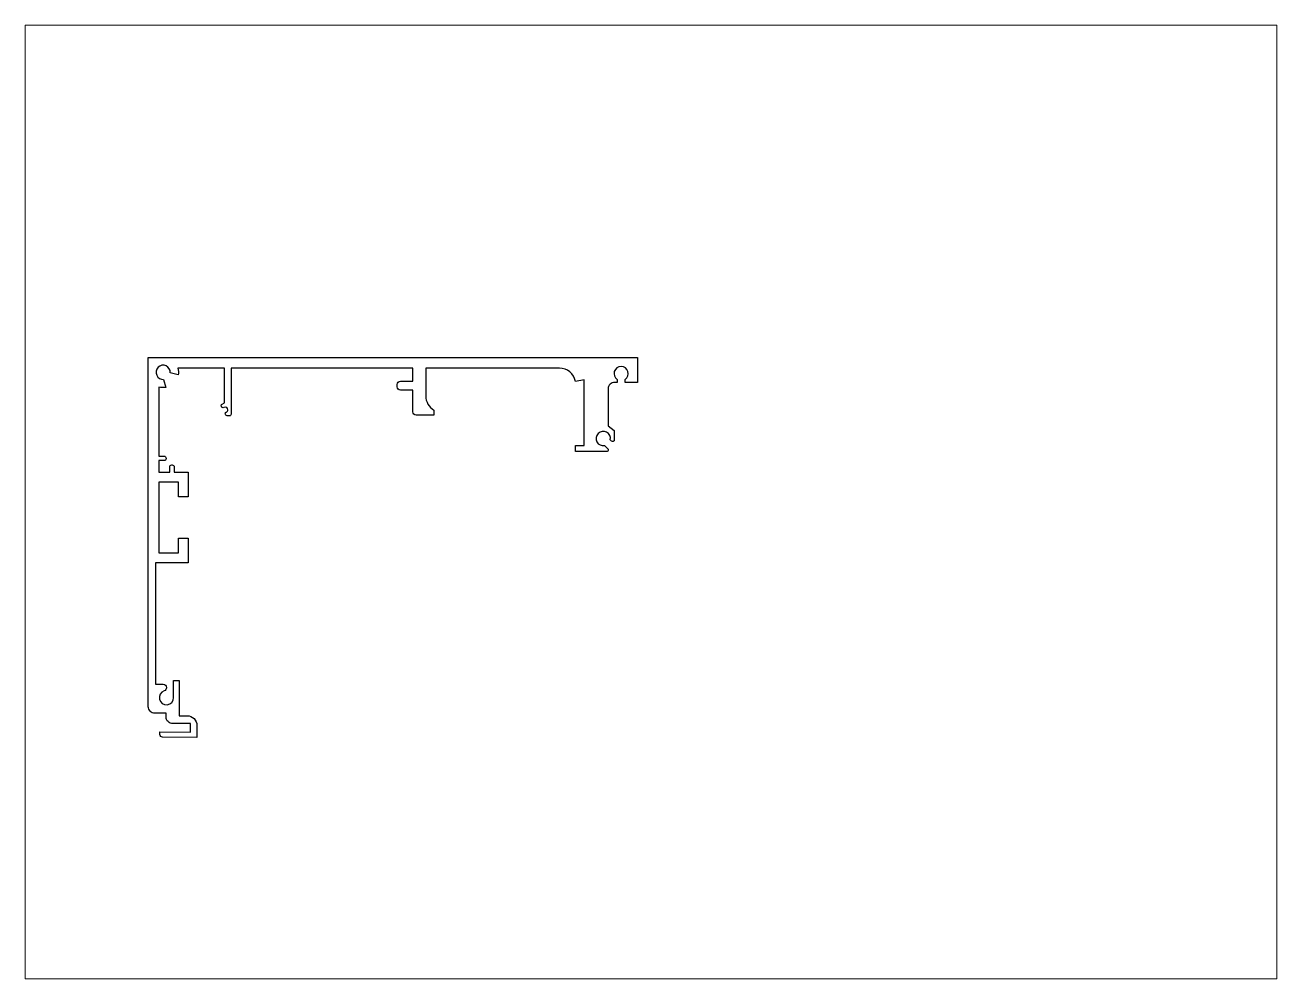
# Paper-space layout 'Layout1' of a CAD drawing. Extents: x 27 to 240, y 20 to 183.
# The model-space entities are those that its viewports show. They can reach past a viewport. Long polylines and large blocks are cut down to what shows.
import ezdxf

# ---------------------------------------------------------------- set-up
doc = ezdxf.new("R2010")
doc.units = 0
doc.header["$LTSCALE"] = 15
doc.layers.get('0').update_dxf_attribs({"linetype": 'CONTINUOUS'})

msp = doc.modelspace()

# ---------------------------------------------------------------- linework, layer by layer
at = {"ltscale": 0.05}
msp.add_lwpolyline([(59.38, 157.29), (59.47, 157.12), (59.38, 157.29, -0.414214), (59.61, 157.96), (59.71, 158.02, 0.284079), (60.16, 158.73), (60.16, 158.73, 0.557537), (59, 159.45), (58.89, 159.39, -0.414214), (58.22, 159.62), (58.13, 159.8, -0.414214), (58.35, 160.47), (59.11, 160.84), (59.11, 171.54), (44.72, 171.54, -0.113912), (44.84, 169.43), (42.4, 170.1, 2.658303), (40.35, 168.05), (41.02, 165.61, -0.113912), (38.91, 165.73), (38.91, 144.44), (40.46, 144.44, -0.414214), (41.11, 143.79), (41.11, 143.69, -0.414214), (40.46, 143.04), (38.91, 143.04), (38.91, 139.54), (42.21, 139.54), (42.21, 141.09, -0.414214), (42.86, 141.74), (42.96, 141.74, -0.414214), (43.61, 141.09), (43.61, 139.54), (47.91, 139.54), (47.91, 131.94), (44.91, 131.94), (44.91, 136.44), (38.91, 136.44), (38.91, 114.64), (44.91, 114.64), (44.91, 119.14), (47.91, 119.14), (47.91, 111.54), (37.81, 111.54), (37.81, 74.14), (40.21, 74.14, -0.414214), (41.21, 73.14), (41.21, 73.08, -0.323907), (40.52, 72.13, 1.958174), (43.41, 70.04), (43.41, 75.34), (45.11, 75.34), (45.11, 64.44), (47.61, 64.44, -0.414214), (50.61, 61.44), (50.61, 57.74), (40.01, 57.84, -0.414053), (39.21, 58.64), (39.22, 59.44), (48.61, 59.36), (48.61, 62.04), (43.11, 62.04, -0.414214), (41.11, 64.04), (41.11, 65.24), (37.61, 65.24, -0.414214), (35.61, 67.24), (35.61, 174.84), (186.31, 174.84), (186.31, 167.14), (182.56, 167.14), (182.56, 168.03, 3.208309), (180.06, 168.03), (180.06, 167.14), (179.31, 167.14, 0.414214), (177.31, 165.14), (177.31, 153.77), (179.21, 152.31), (179.21, 149.42, -0.668179), (178.35, 149.07), (177.97, 149.45, 3.208309), (176.2, 147.68), (177.16, 146.72, -0.198912), (177.31, 146.37), (177.31, 146.34, -0.414214), (176.81, 145.84), (167.21, 145.84), (167.21, 147.74), (169.91, 147.74), (169.91, 167.94), (167.21, 167.44, 0.362141), (162.29, 171.54), (121.11, 171.54), (121.11, 162.97, 0.267949), (123.61, 158.64), (123.61, 157.04), (118.11, 157.04, -0.414214), (117.11, 158.04), (117.11, 164.74), (113.31, 164.74, -0.414214), (112.31, 165.74), (112.31, 166.54, -0.414214), (113.31, 167.54), (117.11, 167.54), (117.11, 171.54), (61.11, 171.54), (61.11, 157.34, -0.414214), (60.61, 156.84), (59.92, 156.84, -0.284079), (59.47, 157.12)], format="xyb", dxfattribs=at)

psp = doc.layouts.get("Layout1")

# ---------------------------------------------------------------- viewports
at = {"layer": '0', "color": 0, "linetype": 'BYBLOCK', "ltscale": 0.05}
psp.add_viewport(center=(133.35, 101.6), size=(213.36, 162.56), view_center_point=(190.51, 130.3), view_height=293.8955, dxfattribs=at)

doc.saveas('drawing.dxf')
